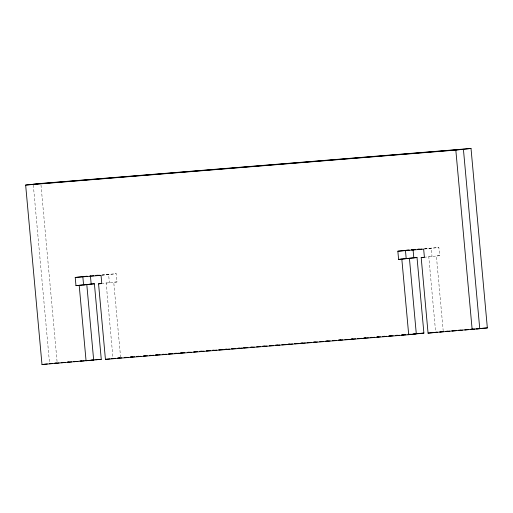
<?xml version="1.0" encoding="UTF-8"?>
<svg xmlns="http://www.w3.org/2000/svg" width="513" height="513" viewBox="0 0 513 513"><rect width="100%" height="100%" fill="white"/><g stroke="black" fill="none" stroke-linecap="round" stroke-linejoin="round"><path stroke-width="0.38" stroke-dasharray="2.56 1.92" d="M101.798 275.276L116.233 273.73L116.983 281.938L102.356 283.413M424.424 249.036L438.859 247.497L439.609 255.698L424.982 257.18M102.158 274.878L116.233 273.73M424.783 248.638L438.859 247.497M101.593 275.115L108.634 274.545L109.384 282.746L106.153 283.009L112.956 357.76M424.225 248.882L431.26 248.305L432.01 256.513L428.785 256.769L435.588 331.526M116.983 281.938L113.751 282.201L120.555 356.952M439.609 255.698L436.383 255.961L443.187 330.712M40.995 185.046L57.11 362.107M33.319 185.058L49.511 362.922"/><path stroke-width="0.77" d="M82.067 276.725L75.225 277.456L75.975 285.658L94.398 283.772L101.273 359.318L41.983 364.525L25.65 185.071L40.848 183.455L471.017 148.469L487.35 327.922L428.06 333.129L421.186 257.584L424.225 257.257M25.65 185.071L455.82 150.091L471.017 148.469M86.626 276.238L83.587 276.565L87.518 276.263M101.593 283.497L98.554 283.817L105.434 359.369L408.701 334.707L423.898 333.084L417.024 257.539L398.601 259.418L397.851 251.216L408.489 250.081M411.529 249.76L413.048 249.594L413.799 257.795L398.601 259.418M75.975 285.658L94.398 283.772M41.983 364.525L47.299 363.961M51.858 363.473L49.581 363.717L52.73 363.46M54.897 363.146L56.417 362.986M105.434 359.369L109.994 358.882M111.513 358.722L115.31 358.311M117.592 358.068L119.869 357.83M428.06 333.129L437.179 332.161M440.218 331.834L441.738 331.674M33.249 184.263L463.419 149.283L479.751 328.737L476.603 328.993M95.899 275.385L98.246 275.199M417.742 249.215L419.307 249.087M89.865 276.071L93.776 275.75M96.123 275.564L100.029 275.244M409.361 250.088L405.45 250.408L406.2 258.61L409.425 258.347L416.3 333.892L408.322 334.547M411.708 249.895L415.62 249.581M417.967 249.389L421.878 249.068M75.225 277.456L101.035 275.353L101.786 283.554L98.554 283.817M397.851 251.216L423.661 249.119L424.411 257.321L421.186 257.584M413.799 257.795L417.024 257.539M61.118 362.588L62.689 362.46M67.415 362.075L68.992 361.947M73.712 361.562L75.289 361.434M80.015 361.049L81.586 360.921M86.312 360.536L87.89 360.408M91.038 360.152L94.187 359.895M95.758 359.767L101.273 359.318M124.621 357.42L126.217 357.292M130.206 356.965L132.604 356.772M136.593 356.445L138.985 356.253M143.775 355.862L145.371 355.733M149.36 355.413L150.957 355.278M155.747 354.893L157.344 354.759M162.127 354.374L163.724 354.239M168.514 353.855L170.111 353.72M174.901 353.335L176.498 353.2M180.486 352.88L182.878 352.681M187.668 352.296L189.265 352.162M194.055 351.777L195.652 351.649M199.64 351.322L202.032 351.129M206.822 350.738L208.419 350.61M212.408 350.283L214.004 350.155M218.794 349.763L220.391 349.635M225.175 349.244L226.772 349.116M231.562 348.725L233.159 348.596M237.949 348.205L239.545 348.077M243.534 347.75L245.926 347.558M250.716 347.166L252.313 347.038M257.103 346.647L258.699 346.519M262.688 346.192L265.08 345.999M269.87 345.608L271.467 345.48M275.455 345.153L277.854 344.96M281.842 344.633L283.439 344.505M288.229 344.114L289.819 343.986M294.609 343.595L296.206 343.466M300.996 343.082L302.593 342.947M307.383 342.562L308.973 342.428M313.764 342.043L315.36 341.908M320.15 341.523L321.747 341.389M325.736 341.068L328.128 340.869M332.918 340.485L334.514 340.35M338.503 340.029L340.901 339.83M344.89 339.51L346.487 339.382M351.277 338.99L352.873 338.862M357.657 338.471L359.254 338.343M364.044 337.952L365.641 337.823M370.431 337.432L372.028 337.304M376.811 336.913L378.408 336.785M383.198 336.393L384.795 336.265M388.783 335.938L391.175 335.746M395.17 335.419L397.562 335.226M401.551 334.899L403.949 334.707M407.938 334.38L410.329 334.187M413.523 333.925L415.921 333.732M417.518 333.604L423.898 333.084M446.406 331.251L447.984 331.122M451.921 330.808L454.281 330.616M458.218 330.295L460.578 330.103M465.304 329.718L466.881 329.59M470.812 329.269L473.178 329.077M476.327 328.82L479.475 328.564M481.053 328.435L487.35 327.922M54.307 363.332L59.027 362.947M61.393 362.755L65.331 362.435M67.69 362.242L71.628 361.921M73.987 361.729L77.925 361.415M80.291 361.223L84.222 360.902M86.588 360.71L93.674 360.132L86.8 284.58L83.574 284.843L82.824 276.642M113.033 358.555L115.425 358.363M117.817 358.17L121.812 357.843M124.204 357.651L128.192 357.324M130.591 357.131L134.579 356.804M136.971 356.612L140.966 356.285M143.358 356.093L147.346 355.765M149.745 355.573L153.733 355.246M155.33 355.118L160.12 354.727M162.512 354.534L166.501 354.207M168.899 354.015L172.887 353.688M174.484 353.56L179.274 353.168M180.865 353.04L184.86 352.713M187.251 352.521L191.24 352.194M193.638 352.001L197.627 351.674M200.019 351.482L204.014 351.161M206.406 350.963L210.394 350.642M212.792 350.443L216.781 350.123M219.173 349.924L223.168 349.603M224.765 349.468L229.548 349.084M231.947 348.885L235.935 348.564M237.532 348.43L242.322 348.045M243.919 347.91L247.907 347.59M250.299 347.391L254.288 347.07M256.686 346.878L260.675 346.551M263.066 346.358L267.061 346.031M269.453 345.839L273.442 345.512M275.84 345.32L279.829 344.993M282.221 344.8L286.216 344.473M287.812 344.345L292.596 343.954M294.994 343.761L298.983 343.434M300.58 343.306L305.37 342.915M306.966 342.787L311.75 342.395M313.347 342.267L317.342 341.94M319.734 341.748L323.722 341.421M326.121 341.228L330.109 340.901M332.501 340.709L336.49 340.382M338.888 340.19L342.876 339.863M345.275 339.67L349.263 339.343M350.86 339.215L355.644 338.83M358.042 338.631L362.031 338.311M363.627 338.176L368.417 337.791M370.014 337.657L374.798 337.272M377.196 337.073L380.389 336.817M382.781 336.618L386.77 336.297M389.168 336.098L393.157 335.778M395.549 335.579L399.544 335.258M401.935 335.06L405.924 334.739M435.659 332.321L437.23 332.193M439.596 332.001L443.533 331.68M445.893 331.488L449.83 331.167M452.19 330.975L456.128 330.654M458.494 330.462L462.431 330.141M464.791 329.949L468.728 329.628M471.088 329.436L475.025 329.122M455.82 150.091L472.152 329.545M401.826 259.155L408.701 334.707M90.423 275.834L91.173 284.035M79.201 285.395L86.075 360.94"/></g></svg>
